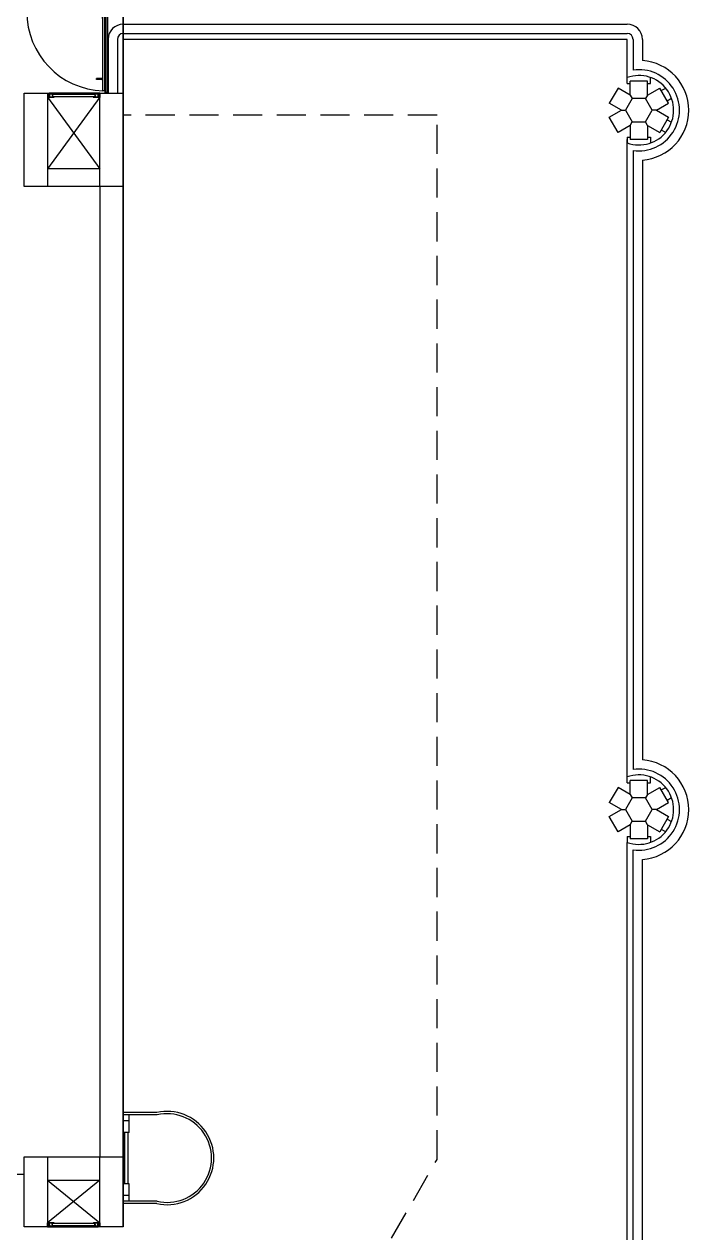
# Model space of a CAD drawing. Header units: millimetres. Extents: x 2801 to 3319, y 1187 to 1422.
# Drawn here: x 3032.32 to 3038.03, y 1251.3 to 1261.67 of the extents above; entities that cross this region are included whole.
import ezdxf

# ---------------------------------------------------------------- set-up
doc = ezdxf.new("R2010")
doc.units = ezdxf.units.MM
doc.linetypes.add('HIDDEN', pattern=[0.375, 0.25, -0.125])
for name, color, linetype in [('AR- ALV1', 235, 'Continuous'), ('AR-ALV', 2, 'Continuous'), ('AR-CORRIMAO-V1', 2, 'Continuous'), ('AR-ESQ', 1, 'Continuous'), ('AR-ESTC', 3, 'Continuous'), ('AR-ESTMA-C', 3, 'Continuous'), ('AR-ESTMA-V', 1, 'Continuous'), ('AR-PIS', 1, 'Continuous'), ('AR-PISO-V1', 1, 'Continuous'), ('AR-PORTA', 1, 'Continuous'), ('AR-PROJ', 1, 'HIDDEN'), ('AR-SHAFT', 1, 'Continuous'), ('AR-VIDRO', 1, 'Continuous'), ('DT-ESQ-BAGUETE-C', 2, 'Continuous'), ('DT-ESQ-PERFIL CADEIRA-C', 2, 'Continuous'), ('DT-ESQ-PERFIL CADEIRA-V', 1, 'Continuous'), ('DT-ESQ-VENEZIANA-C', 2, 'Continuous'), ('DT-ESQ-VENEZIANA-V', 2, 'Continuous'), ('EQUIPAMENTO', 2, 'Continuous'), ('maçaneta', 1, 'Continuous'), ('montantes', 1, 'Continuous'), ('mov', 1, 'Continuous')]:
    doc.layers.add(name, color=color, linetype=linetype)

# ---------------------------------------------------------------- blocks, each defined once
blk = doc.blocks.new('EF01-P')
at = {"layer": 'DT-ESQ-BAGUETE-C', "ltscale": 0.1}
for points in [[(0.002, 0.035), (0.015, 0.035), (0.015, 0.033), (0.002, 0.033), (0.002, 0.005), (0.015, 0.005), (0.015, 0.004), (0.002, 0.004, -0.414214), (0, 0.005), (0, 0.033, -0.414214)], [(0.448, 0.035), (0.435, 0.035), (0.435, 0.033), (0.448, 0.033), (0.448, 0.005), (0.435, 0.005), (0.435, 0.004), (0.448, 0.004, 0.414214), (0.45, 0.005), (0.45, 0.033, 0.414214)]]:
    blk.add_lwpolyline(points, format="xyb", close=True, dxfattribs=at)
at = {"layer": 'DT-ESQ-PERFIL CADEIRA-C', "color": 2, "ltscale": 0.1}
for points in [[(0.01, 0.002), (0.01, 0.003), (0.002, 0.003, 1), (0.002, 0), (0.015, 0, 0.414214), (0.016, 0.002), (0.016, 0.033), (0.043, 0.033)], [(0.407, 0.006), (0.432, 0.006), (0.432, 0.016), (0.433, 0.016), (0.433, 0.006, -0.414214), (0.432, 0.005), (0.407, 0.005), (0.394, 0.005, -1), (0.394, 0.008), (0.407, 0.008), (0.407, 0.02), (0.407, 0.032), (0.394, 0.032, -1), (0.394, 0.035), (0.407, 0.035), (0.433, 0.035, -0.414214), (0.435, 0.033), (0.435, 0.002), (0.448, 0.002)]]:
    blk.add_lwpolyline(points, format="xyb", dxfattribs=at)
at = {"layer": 'DT-ESQ-PERFIL CADEIRA-C', "ltscale": 0.1}
for points in [[(0.043, 0.006), (0.018, 0.006), (0.018, 0.016), (0.016, 0.016), (0.016, 0.006, 0.414214), (0.018, 0.005), (0.043, 0.005), (0.056, 0.005, 1), (0.056, 0.008), (0.043, 0.008), (0.043, 0.02), (0.043, 0.032), (0.056, 0.032, 1), (0.056, 0.035), (0.043, 0.035), (0.016, 0.035, 0.414214), (0.015, 0.033), (0.015, 0.002), (0.002, 0.002)], [(0.041, 0.02), (0.041, 0.032, -0.414214), (0.043, 0.033), (0.056, 0.033)], [(0.041, 0.02), (0.041, 0.008, 0.414214), (0.043, 0.006), (0.056, 0.006)], [(0.408, 0.02), (0.408, 0.032, 0.414214), (0.407, 0.033), (0.394, 0.033)], [(0.408, 0.02), (0.408, 0.008, -0.414214), (0.407, 0.006), (0.394, 0.006)], [(0.44, 0.002), (0.44, 0.003), (0.448, 0.003, -1), (0.448, 0), (0.435, 0, -0.414214), (0.433, 0.002), (0.433, 0.033), (0.407, 0.033)]]:
    blk.add_lwpolyline(points, format="xyb", dxfattribs=at)
at = {"layer": 'DT-ESQ-PERFIL CADEIRA-V', "ltscale": 0.1}
blk.add_line((0.015, 0), (0.435, 0), dxfattribs=at)
at = {"layer": 'DT-ESQ-VENEZIANA-C', "ltscale": 0.1}
for p, q in [((0.043, 0.011), (0.407, 0.011)), ((0.043, 0.009), (0.407, 0.009))]:
    blk.add_line(p, q, dxfattribs=at)
at = {"layer": 'DT-ESQ-VENEZIANA-V', "ltscale": 0.1}
blk.add_line((0.043, 0.031), (0.407, 0.031), dxfattribs=at)
blk = doc.blocks.new('PV1')
at = {"layer": 'AR-VIDRO'}
for p, q in [((0.682, 0.02), (0.005, 0.02)), ((0.682, 0.005), (0.005, 0.005)), ((0.022, 0.044), (0.022, 0.029)), ((0.022, 0.044), (0.688, 0.044)), ((0.022, 0.029), (0.688, 0.029)), ((2.703, 0.044), (2.037, 0.044)), ((2.703, 0.029), (2.037, 0.029)), ((2.043, 0.02), (2.72, 0.02)), ((2.043, 0.005), (2.72, 0.005)), ((2.703, 0.044), (2.703, 0.029))]:
    blk.add_line(p, q, dxfattribs=at)
at = {"layer": 'maçaneta'}
for p, q in [((0.112, 0.044), (0.112, 0.049)), ((0.112, 0.049), (0.132, 0.049)), ((0.117, 0.099), (0.127, 0.099)), ((0.117, 0.049), (0.117, 0.099)), ((0.127, 0.049), (0.127, 0.099)), ((0.132, 0.044), (0.132, 0.049)), ((2.613, 0.049), (2.593, 0.049)), ((2.593, 0.044), (2.593, 0.049)), ((2.598, 0.049), (2.598, 0.099)), ((2.608, 0.099), (2.598, 0.099)), ((2.608, 0.049), (2.608, 0.099)), ((2.613, 0.044), (2.613, 0.049))]:
    blk.add_line(p, q, dxfattribs=at)
at = {"layer": 'montantes'}
for p, q in [((0, 0), (0, 0.025)), ((0, 0.025), (0.02, 0.025)), ((0, 0), (0.02, 0)), ((0.005, 0.005), (0.005, 0.02)), ((0.02, 0.02), (0.02, 0.025)), ((0.02, 0), (0.02, 0.005)), ((0.642, 0.049), (0.692, 0.049)), ((0.642, 0.025), (0.692, 0.025)), ((0.688, 0.025), (0.668, 0.025)), ((0.668, 0.02), (0.668, 0.025)), ((0.668, 0), (0.668, 0.005)), ((0.688, 0), (0.668, 0)), ((0.682, 0.005), (0.682, 0.02)), ((0.688, 0.044), (0.688, 0.029)), ((0.688, 0), (0.688, 0.025)), ((0.692, 0.049), (0.692, 0.025)), ((2.033, 0.049), (2.033, 0.025)), ((2.082, 0.049), (2.033, 0.049)), ((2.082, 0.025), (2.033, 0.025)), ((2.037, 0.044), (2.037, 0.029)), ((2.037, 0.025), (2.057, 0.025)), ((2.037, 0), (2.037, 0.025)), ((2.037, 0), (2.057, 0)), ((2.043, 0.005), (2.043, 0.02)), ((2.057, 0.02), (2.057, 0.025)), ((2.057, 0), (2.057, 0.005)), ((2.705, 0.02), (2.705, 0.025)), ((2.725, 0.025), (2.705, 0.025)), ((2.705, 0), (2.705, 0.005)), ((2.725, 0), (2.705, 0)), ((2.72, 0.005), (2.72, 0.02)), ((2.725, 0), (2.725, 0.025))]:
    blk.add_line(p, q, dxfattribs=at)
for centre in [(0.692, 0.02), (2.033, 0.02)]:
    blk.add_circle(centre, 0.005, dxfattribs=at)
for centre, start, end in [((0.642, 0.044), 90, 180), ((0.642, 0.03), 180, 270), ((2.082, 0.044), 0, 90), ((2.082, 0.03), 270, 0)]:
    blk.add_arc(centre, 0.005, start, end, dxfattribs=at)
at = {"layer": 'mov'}
for centre, start, end in [((0.692, 0.025), 0, 178.3547), ((2.033, 0.025), 1.6453, 180)]:
    blk.add_arc(centre, 0.671, start, end, dxfattribs=at)
blk = doc.blocks.new('EF01C-P')
at = {"layer": 'DT-ESQ-BAGUETE-C', "ltscale": 0.1}
for points in [[(0.002, 0.035), (0.015, 0.035), (0.015, 0.033), (0.002, 0.033), (0.002, 0.005), (0.015, 0.005), (0.015, 0.004), (0.002, 0.004, -0.414214), (0, 0.005), (0, 0.033, -0.414214)], [(0.448, 0.035), (0.435, 0.035), (0.435, 0.033), (0.448, 0.033), (0.448, 0.005), (0.435, 0.005), (0.435, 0.004), (0.448, 0.004, 0.414214), (0.45, 0.005), (0.45, 0.033, 0.414214)]]:
    blk.add_lwpolyline(points, format="xyb", close=True, dxfattribs=at)
at = {"layer": 'DT-ESQ-PERFIL CADEIRA-C', "ltscale": 0.1}
for points in [[(0.01, 0.002), (0.01, 0.003), (0.002, 0.003, 1), (0.002, 0), (0.015, 0, 0.414214), (0.016, 0.002), (0.016, 0.033), (0.043, 0.033)], [(0.043, 0.006), (0.018, 0.006), (0.018, 0.016), (0.016, 0.016), (0.016, 0.006, 0.414214), (0.018, 0.005), (0.043, 0.005), (0.056, 0.005, 1), (0.056, 0.008), (0.043, 0.008), (0.043, 0.02), (0.043, 0.032), (0.056, 0.032, 1), (0.056, 0.035), (0.043, 0.035), (0.016, 0.035, 0.414214), (0.015, 0.033), (0.015, 0.002), (0.002, 0.002)], [(0.041, 0.02), (0.041, 0.032, -0.414214), (0.043, 0.033), (0.056, 0.033)], [(0.041, 0.02), (0.041, 0.008, 0.414214), (0.043, 0.006), (0.056, 0.006)], [(0.407, 0.006), (0.432, 0.006), (0.432, 0.016), (0.433, 0.016), (0.433, 0.006, -0.414214), (0.432, 0.005), (0.407, 0.005), (0.394, 0.005, -1), (0.394, 0.008), (0.407, 0.008), (0.407, 0.02), (0.407, 0.032), (0.394, 0.032, -1), (0.394, 0.035), (0.407, 0.035), (0.433, 0.035, -0.414214), (0.435, 0.033), (0.435, 0.002), (0.448, 0.002)], [(0.408, 0.02), (0.408, 0.032, 0.414214), (0.407, 0.033), (0.394, 0.033)], [(0.408, 0.02), (0.408, 0.008, -0.414214), (0.407, 0.006), (0.394, 0.006)], [(0.44, 0.002), (0.44, 0.003), (0.448, 0.003, -1), (0.448, 0), (0.435, 0, -0.414214), (0.433, 0.002), (0.433, 0.033), (0.407, 0.033)]]:
    blk.add_lwpolyline(points, format="xyb", dxfattribs=at)
at = {"layer": 'DT-ESQ-PERFIL CADEIRA-V', "ltscale": 0.1}
blk.add_line((0.015, 0), (0.435, 0), dxfattribs=at)
at = {"layer": 'DT-ESQ-VENEZIANA-C', "ltscale": 0.1}
for p, q in [((0.043, 0.011), (0.407, 0.011)), ((0.043, 0.009), (0.407, 0.009))]:
    blk.add_line(p, q, dxfattribs=at)
at = {"layer": 'DT-ESQ-VENEZIANA-V', "ltscale": 0.1}
blk.add_line((0.043, 0.031), (0.407, 0.031), dxfattribs=at)
blk = doc.blocks.new('escada tipo marinheiro')
at = {"layer": 'EQUIPAMENTO'}
for p, q in [((-0.338, 0.01), (-0.05, 0.01)), ((-0.05, 0.01), (-0.05, -0.16)), ((-0.34, -0.01), (-0.05, -0.01)), ((-0.1, -0.01), (-0.1, -0.16)), ((-0.1, -0.06), (-0.05, -0.06)), ((-0.1, -0.16), (-0.05, -0.16)), ((-0.09, -0.6), (-0.09, -0.16)), ((-0.06, -0.6), (-0.06, -0.16)), ((-0.1, -0.6), (-0.05, -0.6)), ((-0.1, -0.6), (-0.1, -0.75)), ((-0.05, -0.6), (-0.05, -0.77)), ((-0.1, -0.7), (-0.05, -0.7)), ((-0.34, -0.75), (-0.05, -0.75)), ((-0.338, -0.77), (-0.05, -0.77))]:
    blk.add_line(p, q, dxfattribs=at)
for radius, start, end in [(0.4, 77.1777, 282.8223), (0.38, 76.8427, 283.1573)]:
    blk.add_arc((-0.427, -0.38), radius, start, end, dxfattribs=at)
blk = doc.blocks.new('pilar15')
at = {"layer": 'AR-ESTMA-C'}
for p, q in [((0.075, 0.25), (-0.075, 0.25)), ((-0.075, 0.13), (-0.075, 0.25)), ((0.075, 0.13), (0.075, 0.25)), ((-0.179, 0.19), (-0.254, 0.06)), ((-0.075, 0.13), (-0.179, 0.19)), ((-0.075, 0.13), (-0.058, 0.1)), ((0.075, 0.13), (0.058, 0.1)), ((0.075, 0.13), (0.179, 0.19)), ((0.254, 0.06), (0.179, 0.19)), ((-0.15, 0), (-0.254, 0.06)), ((-0.254, -0.06), (-0.15, 0)), ((-0.15, 0), (-0.115, 0)), ((0.15, 0), (0.115, 0)), ((0.15, 0), (0.254, 0.06)), ((0.15, 0), (0.254, -0.06)), ((-0.179, -0.19), (-0.254, -0.06)), ((-0.075, -0.13), (-0.058, -0.1)), ((0.075, -0.13), (0.058, -0.1)), ((0.254, -0.06), (0.179, -0.19)), ((-0.075, -0.13), (-0.179, -0.19)), ((-0.075, -0.13), (-0.075, -0.25)), ((0.075, -0.13), (0.179, -0.19)), ((0.075, -0.13), (0.075, -0.25)), ((0.075, -0.25), (-0.075, -0.25))]:
    blk.add_line(p, q, dxfattribs=at)
blk.add_lwpolyline([(0.058, 0.1), (-0.058, 0.1), (-0.115, 0), (-0.058, -0.1), (0.058, -0.1), (0.115, 0)], close=True, dxfattribs=at)

msp = doc.modelspace()

# ---------------------------------------------------------------- linework, layer by layer
at = {"layer": 'AR- ALV1'}
for p, q in [((3033.175, 1251.35), (3033.175, 1267.4)), ((3032.325, 1251.8), (3027.175, 1251.8)), ((3032.325, 1251.35), (3032.325, 1251.8)), ((3033.175, 1251.35), (3032.325, 1251.35))]:
    msp.add_line(p, q, dxfattribs=at)
at = {"layer": 'AR-ALV'}
for p, q in [((3032.975, 1260.425), (3032.525, 1260.425)), ((3032.975, 1260.275), (3032.525, 1260.275)), ((3032.975, 1260.275), (3032.975, 1251.95)), ((3033.175, 1260.275), (3033.175, 1251.95)), ((3032.525, 1251.95), (3032.975, 1251.95)), ((3032.525, 1251.75), (3032.975, 1251.75))]:
    msp.add_line(p, q, dxfattribs=at)
at = {"layer": 'AR-CORRIMAO-V1'}
for p, q in [((3033.175, 1261.667), (3037.499, 1261.667)), ((3033.175, 1261.587), (3037.499, 1261.587)), ((3033.045, 1261.537), (3033.045, 1261.075)), ((3033.125, 1261.537), (3033.125, 1261.075)), ((3037.549, 1261.537), (3037.549, 1261.274)), ((3037.629, 1261.537), (3037.629, 1261.356)), ((3037.549, 1260.585), (3037.549, 1255.274)), ((3037.629, 1260.502), (3037.629, 1255.356)), ((3037.549, 1249.274), (3037.549, 1254.585)), ((3037.629, 1249.356), (3037.629, 1254.502))]:
    msp.add_line(p, q, dxfattribs=at)
for centre, radius, start, end in [((3033.175, 1261.537), 0.13, 90, 180), ((3037.499, 1261.537), 0.13, 0, 90), ((3033.175, 1261.537), 0.05, 90, 180), ((3037.499, 1261.537), 0.05, 0, 90), ((3037.599, 1260.929), 0.428, 274.0174, 85.9826), ((3037.599, 1260.929), 0.348, 261.7442, 98.2558), ((3037.599, 1254.929), 0.428, 274.0176, 85.9824), ((3037.599, 1254.929), 0.348, 261.7444, 98.2556)]:
    msp.add_arc(centre, radius, start, end, dxfattribs=at)
at = {"layer": 'AR-ESTC'}
for points in [[(3032.325, 1260.275), (3032.325, 1261.075), (3032.525, 1261.075), (3032.525, 1260.275)], [(3032.975, 1260.275), (3032.975, 1261.075), (3033.175, 1261.075), (3033.175, 1260.275)], [(3032.325, 1251.35), (3032.325, 1251.95), (3032.525, 1251.95), (3032.525, 1251.35)], [(3032.975, 1251.35), (3032.975, 1251.95), (3033.175, 1251.95), (3033.175, 1251.35)]]:
    msp.add_lwpolyline(points, close=True, dxfattribs=at)
at = {"layer": 'AR-ESTMA-V', "ltscale": 0.25}
for p, q in [((3037.499, 1261.159), (3037.499, 1261.21)), ((3037.499, 1261.159), (3037.524, 1261.159)), ((3037.674, 1261.159), (3037.699, 1261.159)), ((3037.699, 1261.159), (3037.699, 1261.21)), ((3037.791, 1261.098), (3037.829, 1261.119)), ((3037.841, 1261.011), (3037.879, 1261.033)), ((3037.841, 1260.848), (3037.879, 1260.826)), ((3037.791, 1260.761), (3037.829, 1260.739)), ((3037.499, 1260.699), (3037.499, 1260.648)), ((3037.499, 1260.699), (3037.524, 1260.699)), ((3037.674, 1260.699), (3037.699, 1260.699)), ((3037.699, 1260.699), (3037.699, 1260.648)), ((3037.499, 1255.159), (3037.499, 1255.21)), ((3037.499, 1255.159), (3037.524, 1255.159)), ((3037.674, 1255.159), (3037.699, 1255.159)), ((3037.699, 1255.159), (3037.699, 1255.21)), ((3037.791, 1255.098), (3037.829, 1255.119)), ((3037.841, 1255.011), (3037.879, 1255.033)), ((3037.841, 1254.848), (3037.879, 1254.826)), ((3037.791, 1254.761), (3037.829, 1254.739)), ((3037.499, 1254.699), (3037.499, 1254.648)), ((3037.499, 1254.699), (3037.524, 1254.699)), ((3037.674, 1254.699), (3037.699, 1254.699)), ((3037.699, 1254.699), (3037.699, 1254.648))]:
    msp.add_line(p, q, dxfattribs=at)
at = {"layer": 'AR-PIS'}
msp.add_line((3033.175, 1263.8), (3033.175, 1261.075), dxfattribs=at)
at = {"layer": 'AR-PISO-V1'}
for p, q in [((3033.175, 1261.587), (3033.175, 1261.075)), ((3037.499, 1261.537), (3033.175, 1261.537)), ((3037.499, 1261.21), (3037.499, 1261.537)), ((3037.499, 1255.21), (3037.499, 1260.679)), ((3037.499, 1249.179), (3037.499, 1254.648))]:
    msp.add_line(p, q, dxfattribs=at)
for centre, start, end in [((3037.599, 1260.929), 250.4068, 109.5932), ((3037.599, 1254.929), 250.4071, 109.5929)]:
    msp.add_arc(centre, 0.298, start, end, dxfattribs=at)
at = {"layer": 'AR-PROJ'}
for p, q in [((3035.867, 1260.887), (3033.175, 1260.887)), ((3035.867, 1251.929), (3035.867, 1260.887)), ((3034.164, 1248.979), (3035.867, 1251.929))]:
    msp.add_line(p, q, dxfattribs=at)
at = {"layer": 'AR-SHAFT'}
for p, q in [((3032.973, 1261.04), (3032.525, 1260.425)), ((3032.526, 1261.04), (3032.975, 1260.425)), ((3032.525, 1251.75), (3032.973, 1251.385)), ((3032.975, 1251.75), (3032.526, 1251.385))]:
    msp.add_line(p, q, dxfattribs=at)

# ---------------------------------------------------------------- block references
at = {"layer": 'AR-ESQ', "rotation": 180}
msp.add_blockref('EF01-P', (3032.975, 1261.075), dxfattribs=at)
at = {"layer": 'AR-ESQ'}
msp.add_blockref('EF01C-P', (3032.525, 1251.35), dxfattribs=at)
at = {"layer": 'AR-ESTMA-C', "ltscale": 0.25}
for p in [(3037.599, 1260.929), (3037.599, 1254.929)]:
    msp.add_blockref('pilar15', p, dxfattribs=at)
at = {"layer": 'AR-PORTA', "rotation": 90}
msp.add_blockref('PV1', (3033.045, 1261.075), dxfattribs=at)
at = {"layer": 'EQUIPAMENTO', "rotation": 180}
msp.add_blockref('escada tipo marinheiro', (3033.125, 1251.56), dxfattribs=at)

doc.saveas('drawing.dxf')
